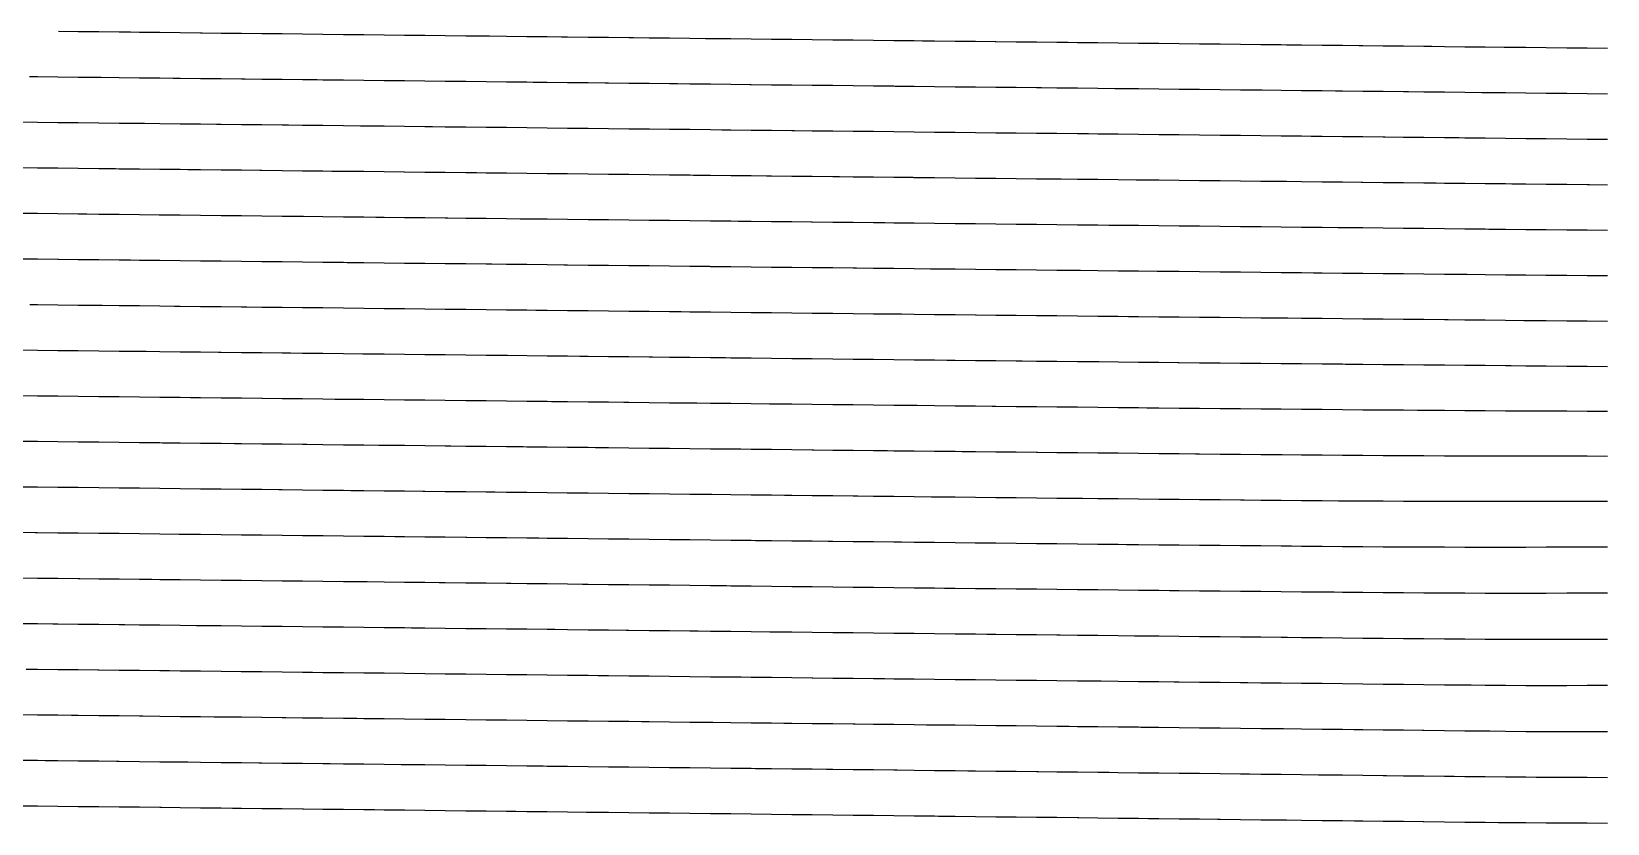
# Model space of a CAD drawing. Header units: metres. Extents: x 228 to 3387, y 40 to 163.
# Drawn here: x 3142.2 to 3386.6, y 40.2 to 163 of the extents above; entities that cross this region are included whole.
import ezdxf

# ---------------------------------------------------------------- set-up
doc = ezdxf.new("R2010")
doc.units = ezdxf.units.M
for name, color, linetype in [('Contour_Level_1', 7, 'Continuous'), ('Contour_Level_10', 7, 'Continuous'), ('Contour_Level_11', 7, 'Continuous'), ('Contour_Level_12', 7, 'Continuous'), ('Contour_Level_13', 7, 'Continuous'), ('Contour_Level_14', 7, 'Continuous'), ('Contour_Level_15', 7, 'Continuous'), ('Contour_Level_16', 7, 'Continuous'), ('Contour_Level_17', 7, 'Continuous'), ('Contour_Level_18', 7, 'Continuous'), ('Contour_Level_2', 7, 'Continuous'), ('Contour_Level_3', 7, 'Continuous'), ('Contour_Level_4', 7, 'Continuous'), ('Contour_Level_5', 7, 'Continuous'), ('Contour_Level_6', 7, 'Continuous'), ('Contour_Level_7', 7, 'Continuous'), ('Contour_Level_8', 7, 'Continuous'), ('Contour_Level_9', 7, 'Continuous')]:
    doc.layers.add(name, color=color, linetype=linetype)

msp = doc.modelspace()

# ---------------------------------------------------------------- linework, layer by layer
at = {"layer": 'Contour_Level_1'}
msp.add_lwpolyline([(3386.6, 160.36), (3383.44, 160.4), (3381.77, 160.41), (3380.28, 160.43), (3377.11, 160.47), (3373.95, 160.5), (3370.79, 160.54), (3370.57, 160.54), (3367.63, 160.57), (3364.47, 160.6), (3361.31, 160.64), (3359.34, 160.66), (3358.14, 160.67), (3354.98, 160.71), (3351.82, 160.74), (3348.66, 160.78), (3348.1, 160.78), (3345.5, 160.81), (3342.34, 160.85), (3339.17, 160.88), (3336.84, 160.91), (3336.01, 160.92), (3332.85, 160.95), (3329.69, 160.99), (3326.53, 161.02), (3325.56, 161.03), (3323.36, 161.05), (3320.2, 161.09), (3317.04, 161.12), (3314.26, 161.15), (3313.88, 161.16), (3310.72, 161.19), (3307.56, 161.23), (3304.39, 161.26), (3302.96, 161.28), (3301.23, 161.3), (3298.07, 161.33), (3294.91, 161.36), (3291.75, 161.4), (3291.67, 161.4), (3288.59, 161.43), (3285.42, 161.47), (3282.26, 161.5), (3280.4, 161.52), (3279.1, 161.54), (3275.94, 161.57), (3272.78, 161.61), (3269.61, 161.64), (3269.15, 161.65), (3266.45, 161.68), (3263.29, 161.71), (3260.13, 161.74), (3257.93, 161.77), (3256.97, 161.78), (3253.81, 161.81), (3250.64, 161.85), (3247.48, 161.88), (3246.73, 161.89), (3244.32, 161.92), (3241.16, 161.95), (3238, 161.99), (3235.55, 162.02), (3234.84, 162.02), (3231.67, 162.06), (3228.51, 162.09), (3225.35, 162.13), (3224.39, 162.14), (3222.19, 162.16), (3219.03, 162.2), (3215.86, 162.23), (3213.23, 162.26), (3212.7, 162.27), (3209.54, 162.3), (3206.38, 162.34), (3203.22, 162.37), (3202.09, 162.38), (3200.06, 162.41), (3196.89, 162.44), (3193.73, 162.48), (3190.95, 162.51), (3190.57, 162.51), (3187.41, 162.55), (3184.25, 162.58), (3181.09, 162.62), (3179.82, 162.63), (3177.92, 162.65), (3174.76, 162.69), (3171.6, 162.72), (3168.68, 162.75), (3168.44, 162.76), (3165.28, 162.79), (3162.11, 162.83), (3158.95, 162.86), (3157.55, 162.88), (3155.79, 162.9), (3152.63, 162.93), (3149.47, 162.97), (3146.4, 163)], dxfattribs=at)
at = {"layer": 'Contour_Level_10'}
msp.add_lwpolyline([(3386.6, 97.14), (3383.44, 97.16), (3380.28, 97.17), (3377.11, 97.18), (3373.95, 97.19), (3370.79, 97.19), (3367.63, 97.19), (3364.47, 97.19), (3361.31, 97.2), (3358.14, 97.22), (3354.98, 97.24), (3352.2, 97.25), (3351.82, 97.25), (3348.66, 97.28), (3345.5, 97.3), (3342.34, 97.32), (3339.17, 97.35), (3336.13, 97.38), (3336.01, 97.38), (3332.85, 97.4), (3329.69, 97.43), (3326.53, 97.46), (3323.36, 97.49), (3322.69, 97.5), (3320.2, 97.52), (3317.04, 97.55), (3313.88, 97.58), (3310.72, 97.62), (3310.21, 97.62), (3307.56, 97.65), (3304.39, 97.68), (3301.23, 97.71), (3298.2, 97.74), (3298.07, 97.75), (3294.91, 97.78), (3291.75, 97.81), (3288.59, 97.85), (3286.49, 97.87), (3285.42, 97.88), (3282.26, 97.91), (3279.1, 97.95), (3275.94, 97.98), (3274.95, 97.99), (3272.78, 98.01), (3269.61, 98.05), (3266.45, 98.08), (3263.53, 98.11), (3263.29, 98.12), (3260.13, 98.15), (3256.97, 98.19), (3253.81, 98.22), (3252.19, 98.24), (3250.64, 98.25), (3247.48, 98.29), (3244.32, 98.32), (3241.16, 98.36), (3240.91, 98.36), (3238, 98.39), (3234.84, 98.43), (3231.67, 98.46), (3229.67, 98.48), (3228.51, 98.5), (3225.35, 98.53), (3222.19, 98.57), (3219.03, 98.6), (3218.45, 98.61), (3215.86, 98.64), (3212.7, 98.67), (3209.54, 98.7), (3207.26, 98.73), (3206.38, 98.74), (3203.22, 98.77), (3200.06, 98.81), (3196.89, 98.84), (3196.07, 98.85), (3193.73, 98.88), (3190.57, 98.91), (3187.41, 98.95), (3184.89, 98.98), (3184.25, 98.98), (3181.09, 99.02), (3177.92, 99.05), (3174.76, 99.09), (3173.7, 99.1), (3171.6, 99.12), (3168.44, 99.16), (3165.28, 99.19), (3162.52, 99.22), (3162.11, 99.23), (3158.95, 99.26), (3155.79, 99.3), (3152.63, 99.33), (3151.32, 99.35), (3149.47, 99.37), (3146.31, 99.4), (3143.14, 99.44), (3140.12, 99.47)], dxfattribs=at)
at = {"layer": 'Contour_Level_11'}
msp.add_lwpolyline([(3386.6, 90.14), (3383.44, 90.15), (3380.28, 90.15), (3377.11, 90.15), (3373.95, 90.14), (3370.79, 90.14), (3367.63, 90.13), (3364.47, 90.14), (3361.31, 90.14), (3358.14, 90.15), (3354.98, 90.17), (3351.82, 90.19), (3348.66, 90.21), (3345.5, 90.23), (3344.91, 90.23), (3342.34, 90.25), (3339.17, 90.28), (3336.01, 90.31), (3332.85, 90.33), (3330.25, 90.36), (3329.69, 90.36), (3326.53, 90.39), (3323.36, 90.42), (3320.2, 90.45), (3317.36, 90.48), (3317.04, 90.48), (3313.88, 90.52), (3310.72, 90.55), (3307.56, 90.58), (3305.18, 90.6), (3304.39, 90.61), (3301.23, 90.64), (3298.07, 90.68), (3294.91, 90.71), (3293.37, 90.73), (3291.75, 90.74), (3288.59, 90.78), (3285.42, 90.81), (3282.26, 90.84), (3281.78, 90.85), (3279.1, 90.88), (3275.94, 90.91), (3272.78, 90.95), (3270.34, 90.97), (3269.61, 90.98), (3266.45, 91.02), (3263.29, 91.05), (3260.13, 91.08), (3259, 91.1), (3256.97, 91.12), (3253.81, 91.15), (3250.64, 91.19), (3247.71, 91.22), (3247.48, 91.22), (3244.32, 91.26), (3241.16, 91.29), (3238, 91.33), (3236.48, 91.34), (3234.84, 91.36), (3231.67, 91.4), (3228.51, 91.43), (3225.35, 91.46), (3225.27, 91.47), (3222.19, 91.5), (3219.03, 91.53), (3215.86, 91.57), (3214.08, 91.59), (3212.7, 91.6), (3209.54, 91.64), (3206.38, 91.67), (3203.22, 91.71), (3202.9, 91.71), (3200.06, 91.74), (3196.89, 91.78), (3193.73, 91.81), (3191.73, 91.83), (3190.57, 91.85), (3187.41, 91.88), (3184.25, 91.92), (3181.09, 91.95), (3180.57, 91.96), (3177.92, 91.99), (3174.76, 92.02), (3171.6, 92.06), (3169.39, 92.08), (3168.44, 92.09), (3165.28, 92.13), (3162.11, 92.16), (3158.95, 92.2), (3158.22, 92.2), (3155.79, 92.23), (3152.63, 92.27), (3149.47, 92.3), (3147.03, 92.33), (3146.31, 92.34), (3143.14, 92.37), (3139.98, 92.4)], dxfattribs=at)
at = {"layer": 'Contour_Level_12'}
msp.add_lwpolyline([(3386.6, 83.07), (3383.44, 83.07), (3380.28, 83.06), (3377.11, 83.05), (3373.95, 83.03), (3370.79, 83.03), (3367.63, 83.04), (3364.47, 83.04), (3361.31, 83.05), (3358.14, 83.07), (3354.98, 83.09), (3353.7, 83.09), (3351.82, 83.1), (3348.66, 83.13), (3345.5, 83.15), (3342.34, 83.18), (3339.17, 83.2), (3337.62, 83.22), (3336.01, 83.23), (3332.85, 83.26), (3329.69, 83.29), (3326.53, 83.32), (3324.36, 83.34), (3323.36, 83.35), (3320.2, 83.38), (3317.04, 83.41), (3313.88, 83.44), (3312.03, 83.46), (3310.72, 83.48), (3307.56, 83.51), (3304.39, 83.54), (3301.23, 83.57), (3300.17, 83.59), (3298.07, 83.61), (3294.91, 83.64), (3291.75, 83.67), (3288.59, 83.71), (3288.55, 83.71), (3285.42, 83.74), (3282.26, 83.78), (3279.1, 83.81), (3277.11, 83.83), (3275.94, 83.84), (3272.78, 83.88), (3269.61, 83.91), (3266.45, 83.95), (3265.76, 83.95), (3263.29, 83.98), (3260.13, 84.02), (3256.97, 84.05), (3254.49, 84.08), (3253.81, 84.09), (3250.64, 84.12), (3247.48, 84.15), (3244.32, 84.19), (3243.26, 84.2), (3241.16, 84.22), (3238, 84.26), (3234.84, 84.29), (3232.06, 84.32), (3231.67, 84.33), (3228.51, 84.36), (3225.35, 84.4), (3222.19, 84.43), (3220.89, 84.45), (3219.03, 84.47), (3215.86, 84.5), (3212.7, 84.54), (3209.73, 84.57), (3209.54, 84.57), (3206.38, 84.61), (3203.22, 84.64), (3200.06, 84.68), (3198.58, 84.69), (3196.89, 84.71), (3193.73, 84.75), (3190.57, 84.78), (3187.43, 84.82), (3187.41, 84.82), (3184.25, 84.85), (3181.09, 84.89), (3177.92, 84.92), (3176.28, 84.94), (3174.76, 84.96), (3171.6, 84.99), (3168.44, 85.03), (3165.28, 85.06), (3165.12, 85.06), (3162.11, 85.1), (3158.95, 85.13), (3155.79, 85.17), (3153.95, 85.19), (3152.63, 85.2), (3149.47, 85.24), (3146.31, 85.27), (3143.14, 85.31), (3142.77, 85.31), (3139.98, 85.34)], dxfattribs=at)
at = {"layer": 'Contour_Level_13'}
msp.add_lwpolyline([(3386.6, 75.95), (3383.44, 75.94), (3380.28, 75.92), (3377.11, 75.9), (3373.95, 75.89), (3370.79, 75.9), (3367.63, 75.91), (3364.47, 75.92), (3361.31, 75.94), (3359.94, 75.95), (3358.14, 75.96), (3354.98, 75.99), (3351.82, 76.01), (3348.66, 76.04), (3345.5, 76.06), (3344.21, 76.08), (3342.34, 76.09), (3339.17, 76.12), (3336.01, 76.15), (3332.85, 76.18), (3330.98, 76.2), (3329.69, 76.21), (3326.53, 76.24), (3323.36, 76.27), (3320.2, 76.31), (3318.67, 76.32), (3317.04, 76.34), (3313.88, 76.37), (3310.72, 76.4), (3307.56, 76.44), (3306.82, 76.44), (3304.39, 76.47), (3301.23, 76.5), (3298.07, 76.54), (3295.22, 76.57), (3294.91, 76.57), (3291.75, 76.6), (3288.59, 76.64), (3285.42, 76.67), (3283.79, 76.69), (3282.26, 76.71), (3279.1, 76.74), (3275.94, 76.78), (3272.78, 76.81), (3272.47, 76.81), (3269.61, 76.84), (3266.45, 76.88), (3263.29, 76.91), (3261.21, 76.94), (3260.13, 76.95), (3256.97, 76.98), (3253.81, 77.02), (3250.64, 77.05), (3250.01, 77.06), (3247.48, 77.09), (3244.32, 77.12), (3241.16, 77.16), (3238.83, 77.18), (3238, 77.19), (3234.84, 77.23), (3231.67, 77.26), (3228.51, 77.3), (3227.68, 77.31), (3225.35, 77.33), (3222.19, 77.37), (3219.03, 77.4), (3216.55, 77.43), (3215.86, 77.44), (3212.7, 77.47), (3209.54, 77.51), (3206.38, 77.54), (3205.41, 77.55), (3203.22, 77.58), (3200.06, 77.61), (3196.89, 77.65), (3194.29, 77.68), (3193.73, 77.68), (3190.57, 77.72), (3187.41, 77.75), (3184.25, 77.79), (3183.15, 77.8), (3181.09, 77.82), (3177.92, 77.86), (3174.76, 77.89), (3172.02, 77.92), (3171.6, 77.93), (3168.44, 77.96), (3165.28, 78), (3162.11, 78.03), (3160.87, 78.05), (3158.95, 78.07), (3155.79, 78.1), (3152.63, 78.14), (3149.72, 78.17), (3149.47, 78.17), (3146.31, 78.21), (3143.14, 78.24), (3139.98, 78.28)], dxfattribs=at)
at = {"layer": 'Contour_Level_14'}
msp.add_lwpolyline([(3386.6, 68.78), (3383.44, 68.78), (3380.28, 68.76), (3377.11, 68.74), (3373.95, 68.74), (3370.79, 68.75), (3367.63, 68.77), (3364.47, 68.8), (3363.06, 68.81), (3361.31, 68.83), (3358.14, 68.85), (3354.98, 68.88), (3351.82, 68.91), (3349.52, 68.93), (3348.66, 68.94), (3345.5, 68.97), (3342.34, 69), (3339.17, 69.04), (3336.99, 69.06), (3336.01, 69.07), (3332.85, 69.1), (3329.69, 69.13), (3326.53, 69.16), (3324.96, 69.18), (3323.36, 69.2), (3320.2, 69.23), (3317.04, 69.26), (3313.88, 69.3), (3313.25, 69.3), (3310.72, 69.33), (3307.56, 69.36), (3304.39, 69.4), (3301.75, 69.43), (3301.23, 69.43), (3298.07, 69.47), (3294.91, 69.5), (3291.75, 69.53), (3290.38, 69.55), (3288.59, 69.57), (3285.42, 69.6), (3282.26, 69.64), (3279.1, 69.67), (3279.1, 69.67), (3275.94, 69.71), (3272.78, 69.74), (3269.61, 69.78), (3267.88, 69.8), (3266.45, 69.81), (3263.29, 69.85), (3260.13, 69.88), (3256.97, 69.92), (3256.71, 69.92), (3253.81, 69.95), (3250.64, 69.99), (3247.48, 70.02), (3245.57, 70.04), (3244.32, 70.06), (3241.16, 70.09), (3238, 70.13), (3234.84, 70.16), (3234.45, 70.17), (3231.67, 70.2), (3228.51, 70.23), (3225.35, 70.27), (3223.34, 70.29), (3222.19, 70.3), (3219.03, 70.34), (3215.86, 70.37), (3212.7, 70.41), (3212.23, 70.41), (3209.54, 70.44), (3206.38, 70.48), (3203.22, 70.51), (3201.13, 70.53), (3200.06, 70.55), (3196.89, 70.58), (3193.73, 70.62), (3190.57, 70.65), (3190.03, 70.66), (3187.41, 70.69), (3184.25, 70.72), (3181.09, 70.76), (3178.92, 70.78), (3177.92, 70.79), (3174.76, 70.83), (3171.6, 70.86), (3168.44, 70.9), (3167.8, 70.9), (3165.28, 70.93), (3162.11, 70.97), (3158.95, 71), (3156.67, 71.03), (3155.79, 71.04), (3152.63, 71.07), (3149.47, 71.11), (3146.31, 71.14), (3145.53, 71.15), (3143.14, 71.18), (3139.98, 71.21)], dxfattribs=at)
at = {"layer": 'Contour_Level_15'}
msp.add_lwpolyline([(3386.6, 61.61), (3383.44, 61.61), (3380.28, 61.6), (3377.11, 61.6), (3373.95, 61.6), (3370.79, 61.62), (3367.63, 61.65), (3365.48, 61.67), (3364.47, 61.68), (3361.31, 61.71), (3358.14, 61.75), (3354.98, 61.78), (3353.82, 61.79), (3351.82, 61.81), (3348.66, 61.85), (3345.5, 61.88), (3342.34, 61.92), (3342.33, 61.92), (3339.17, 61.95), (3336.01, 61.98), (3332.85, 62.02), (3330.85, 62.04), (3329.69, 62.05), (3326.53, 62.09), (3323.36, 62.12), (3320.2, 62.15), (3319.43, 62.16), (3317.04, 62.19), (3313.88, 62.22), (3310.72, 62.26), (3308.09, 62.29), (3307.56, 62.29), (3304.39, 62.33), (3301.23, 62.36), (3298.07, 62.39), (3296.83, 62.41), (3294.91, 62.43), (3291.75, 62.46), (3288.59, 62.5), (3285.63, 62.53), (3285.42, 62.53), (3282.26, 62.57), (3279.1, 62.6), (3275.94, 62.64), (3274.48, 62.65), (3272.78, 62.67), (3269.61, 62.71), (3266.45, 62.74), (3263.36, 62.78), (3263.29, 62.78), (3260.13, 62.81), (3256.97, 62.85), (3253.81, 62.88), (3252.26, 62.9), (3250.64, 62.92), (3247.48, 62.95), (3244.32, 62.99), (3241.17, 63.02), (3241.16, 63.02), (3238, 63.06), (3234.84, 63.09), (3231.67, 63.13), (3230.1, 63.15), (3228.51, 63.16), (3225.35, 63.2), (3222.19, 63.24), (3219.03, 63.27), (3219.03, 63.27), (3215.86, 63.31), (3212.7, 63.34), (3209.54, 63.38), (3207.96, 63.39), (3206.38, 63.41), (3203.22, 63.45), (3200.06, 63.48), (3196.89, 63.52), (3196.89, 63.52), (3193.73, 63.55), (3190.57, 63.59), (3187.41, 63.62), (3185.81, 63.64), (3184.25, 63.66), (3181.09, 63.69), (3177.92, 63.73), (3174.76, 63.76), (3174.72, 63.76), (3171.6, 63.8), (3168.44, 63.83), (3165.28, 63.87), (3163.62, 63.89), (3162.11, 63.9), (3158.95, 63.94), (3155.79, 63.97), (3152.63, 64.01), (3152.51, 64.01), (3149.47, 64.04), (3146.31, 64.08), (3143.14, 64.11), (3141.38, 64.13)], dxfattribs=at)
at = {"layer": 'Contour_Level_16'}
msp.add_lwpolyline([(3386.6, 54.46), (3383.44, 54.46), (3380.28, 54.46), (3377.11, 54.45), (3373.95, 54.46), (3370.79, 54.5), (3368.38, 54.53), (3367.63, 54.54), (3364.47, 54.57), (3361.31, 54.61), (3358.14, 54.65), (3357.94, 54.65), (3354.98, 54.69), (3351.82, 54.72), (3348.66, 54.76), (3347.28, 54.77), (3345.5, 54.8), (3342.34, 54.83), (3339.17, 54.87), (3336.38, 54.9), (3336.01, 54.9), (3332.85, 54.94), (3329.69, 54.97), (3326.53, 55.01), (3325.34, 55.02), (3323.36, 55.04), (3320.2, 55.08), (3317.04, 55.11), (3314.24, 55.14), (3313.88, 55.15), (3310.72, 55.18), (3307.56, 55.22), (3304.39, 55.25), (3303.14, 55.27), (3301.23, 55.29), (3298.07, 55.32), (3294.91, 55.36), (3292.06, 55.39), (3291.75, 55.39), (3288.59, 55.43), (3285.42, 55.46), (3282.26, 55.5), (3280.99, 55.51), (3279.1, 55.53), (3275.94, 55.57), (3272.78, 55.6), (3269.94, 55.64), (3269.61, 55.64), (3266.45, 55.68), (3263.29, 55.71), (3260.13, 55.75), (3258.89, 55.76), (3256.97, 55.78), (3253.81, 55.82), (3250.64, 55.85), (3247.86, 55.88), (3247.48, 55.89), (3244.32, 55.92), (3241.16, 55.96), (3238, 55.99), (3236.83, 56.01), (3234.84, 56.03), (3231.67, 56.06), (3228.51, 56.1), (3225.8, 56.13), (3225.35, 56.13), (3222.19, 56.17), (3219.03, 56.2), (3215.86, 56.24), (3214.76, 56.25), (3212.7, 56.28), (3209.54, 56.31), (3206.38, 56.35), (3203.73, 56.38), (3203.22, 56.38), (3200.06, 56.42), (3196.89, 56.45), (3193.73, 56.49), (3192.68, 56.5), (3190.57, 56.52), (3187.41, 56.56), (3184.25, 56.59), (3181.63, 56.62), (3181.09, 56.63), (3177.92, 56.66), (3174.76, 56.7), (3171.6, 56.73), (3170.56, 56.74), (3168.44, 56.77), (3165.28, 56.8), (3162.11, 56.84), (3159.48, 56.87), (3158.95, 56.87), (3155.79, 56.91), (3152.63, 56.94), (3149.47, 56.98), (3148.39, 56.99), (3146.31, 57.01), (3143.14, 57.05), (3139.98, 57.08)], dxfattribs=at)
at = {"layer": 'Contour_Level_17'}
msp.add_lwpolyline([(3386.6, 47.34), (3383.44, 47.36), (3380.28, 47.37), (3377.11, 47.38), (3375.52, 47.39), (3373.95, 47.4), (3370.79, 47.42), (3367.63, 47.46), (3364.47, 47.49), (3362.84, 47.51), (3361.31, 47.53), (3358.14, 47.57), (3354.98, 47.6), (3352.34, 47.63), (3351.82, 47.64), (3348.66, 47.68), (3345.5, 47.71), (3342.34, 47.75), (3341.79, 47.76), (3339.17, 47.79), (3336.01, 47.82), (3332.85, 47.86), (3331.08, 47.88), (3329.69, 47.9), (3326.53, 47.93), (3323.36, 47.97), (3320.24, 48), (3320.2, 48), (3317.04, 48.04), (3313.88, 48.07), (3310.72, 48.11), (3309.33, 48.13), (3307.56, 48.15), (3304.39, 48.18), (3301.23, 48.22), (3298.38, 48.25), (3298.07, 48.25), (3294.91, 48.29), (3291.75, 48.32), (3288.59, 48.36), (3287.42, 48.37), (3285.42, 48.39), (3282.26, 48.43), (3279.1, 48.47), (3276.44, 48.5), (3275.94, 48.5), (3272.78, 48.54), (3269.61, 48.57), (3266.45, 48.61), (3265.47, 48.62), (3263.29, 48.64), (3260.13, 48.68), (3256.97, 48.71), (3254.49, 48.74), (3253.81, 48.75), (3250.64, 48.78), (3247.48, 48.82), (3244.32, 48.86), (3243.52, 48.86), (3241.16, 48.89), (3238, 48.93), (3234.84, 48.96), (3232.53, 48.99), (3231.67, 49), (3228.51, 49.03), (3225.35, 49.07), (3222.19, 49.1), (3221.54, 49.11), (3219.03, 49.14), (3215.86, 49.17), (3212.7, 49.21), (3210.54, 49.23), (3209.54, 49.25), (3206.38, 49.28), (3203.22, 49.32), (3200.06, 49.35), (3199.54, 49.36), (3196.89, 49.39), (3193.73, 49.42), (3190.57, 49.46), (3188.52, 49.48), (3187.41, 49.49), (3184.25, 49.53), (3181.09, 49.56), (3177.92, 49.6), (3177.49, 49.6), (3174.76, 49.63), (3171.6, 49.67), (3168.44, 49.7), (3166.45, 49.73), (3165.28, 49.74), (3162.11, 49.77), (3158.95, 49.81), (3155.79, 49.85), (3155.39, 49.85), (3152.63, 49.88), (3149.47, 49.92), (3146.31, 49.95), (3144.32, 49.97), (3143.14, 49.99), (3139.98, 50.02)], dxfattribs=at)
at = {"layer": 'Contour_Level_18'}
msp.add_lwpolyline([(3386.6, 40.25), (3383.44, 40.27), (3380.28, 40.29), (3377.11, 40.31), (3373.95, 40.33), (3370.79, 40.36), (3369.69, 40.37), (3367.63, 40.39), (3364.47, 40.42), (3361.31, 40.46), (3358.14, 40.49), (3358.04, 40.49), (3354.98, 40.53), (3351.82, 40.56), (3348.66, 40.6), (3347.39, 40.62), (3345.5, 40.64), (3342.34, 40.67), (3339.17, 40.71), (3336.81, 40.74), (3336.01, 40.75), (3332.85, 40.78), (3329.69, 40.82), (3326.53, 40.86), (3326.15, 40.86), (3323.36, 40.89), (3320.2, 40.93), (3317.04, 40.97), (3315.41, 40.98), (3313.88, 41), (3310.72, 41.04), (3307.56, 41.07), (3304.61, 41.11), (3304.39, 41.11), (3301.23, 41.15), (3298.07, 41.18), (3294.91, 41.22), (3293.76, 41.23), (3291.75, 41.25), (3288.59, 41.29), (3285.42, 41.33), (3282.88, 41.35), (3282.26, 41.36), (3279.1, 41.4), (3275.94, 41.43), (3272.78, 41.47), (3271.99, 41.48), (3269.61, 41.5), (3266.45, 41.54), (3263.29, 41.58), (3261.08, 41.6), (3260.13, 41.61), (3256.97, 41.65), (3253.81, 41.68), (3250.64, 41.72), (3250.16, 41.72), (3247.48, 41.75), (3244.32, 41.79), (3241.16, 41.83), (3239.23, 41.85), (3238, 41.86), (3234.84, 41.9), (3231.67, 41.93), (3228.51, 41.97), (3228.28, 41.97), (3225.35, 42), (3222.19, 42.04), (3219.03, 42.07), (3217.33, 42.09), (3215.86, 42.11), (3212.7, 42.15), (3209.54, 42.18), (3206.38, 42.22), (3206.37, 42.22), (3203.22, 42.25), (3200.06, 42.29), (3196.89, 42.32), (3195.39, 42.34), (3193.73, 42.36), (3190.57, 42.39), (3187.41, 42.43), (3184.4, 42.46), (3184.25, 42.46), (3181.09, 42.5), (3177.92, 42.53), (3174.76, 42.57), (3173.4, 42.59), (3171.6, 42.61), (3168.44, 42.64), (3165.28, 42.68), (3162.38, 42.71), (3162.11, 42.71), (3158.95, 42.75), (3155.79, 42.78), (3152.63, 42.82), (3151.34, 42.83), (3149.47, 42.85), (3146.31, 42.89), (3143.14, 42.92), (3140.29, 42.95)], dxfattribs=at)
at = {"layer": 'Contour_Level_2'}
msp.add_lwpolyline([(3386.6, 153.31), (3383.44, 153.34), (3380.28, 153.38), (3378.55, 153.4), (3377.11, 153.41), (3373.95, 153.45), (3370.79, 153.48), (3367.63, 153.51), (3367.13, 153.52), (3364.47, 153.55), (3361.31, 153.58), (3358.14, 153.62), (3355.76, 153.64), (3354.98, 153.65), (3351.82, 153.69), (3348.66, 153.72), (3345.5, 153.75), (3344.41, 153.77), (3342.34, 153.79), (3339.17, 153.82), (3336.01, 153.86), (3333.03, 153.89), (3332.85, 153.89), (3329.69, 153.92), (3326.53, 153.96), (3323.36, 153.99), (3321.63, 154.01), (3320.2, 154.03), (3317.04, 154.06), (3313.88, 154.1), (3310.72, 154.13), (3310.22, 154.14), (3307.56, 154.16), (3304.39, 154.2), (3301.23, 154.23), (3298.84, 154.26), (3298.07, 154.27), (3294.91, 154.3), (3291.75, 154.34), (3288.59, 154.37), (3287.48, 154.38), (3285.42, 154.4), (3282.26, 154.44), (3279.1, 154.47), (3276.16, 154.5), (3275.94, 154.51), (3272.78, 154.54), (3269.61, 154.58), (3266.45, 154.61), (3264.87, 154.63), (3263.29, 154.64), (3260.13, 154.68), (3256.97, 154.71), (3253.81, 154.75), (3253.62, 154.75), (3250.64, 154.78), (3247.48, 154.82), (3244.32, 154.85), (3242.39, 154.87), (3241.16, 154.89), (3238, 154.92), (3234.84, 154.96), (3231.67, 154.99), (3231.19, 155), (3228.51, 155.03), (3225.35, 155.06), (3222.19, 155.1), (3220, 155.12), (3219.03, 155.13), (3215.86, 155.17), (3212.7, 155.2), (3209.54, 155.24), (3208.83, 155.24), (3206.38, 155.27), (3203.22, 155.31), (3200.06, 155.34), (3197.67, 155.37), (3196.89, 155.37), (3193.73, 155.41), (3190.57, 155.44), (3187.41, 155.48), (3186.51, 155.49), (3184.25, 155.51), (3181.09, 155.55), (3177.92, 155.58), (3175.36, 155.61), (3174.76, 155.62), (3171.6, 155.65), (3168.44, 155.69), (3165.28, 155.72), (3164.2, 155.74), (3162.11, 155.76), (3158.95, 155.79), (3155.79, 155.83), (3153.04, 155.86), (3152.63, 155.86), (3149.47, 155.9), (3146.31, 155.93), (3143.14, 155.97), (3141.88, 155.98)], dxfattribs=at)
at = {"layer": 'Contour_Level_3'}
msp.add_lwpolyline([(3386.6, 146.26), (3383.44, 146.29), (3380.28, 146.33), (3377.11, 146.36), (3375.21, 146.38), (3373.95, 146.39), (3370.79, 146.43), (3367.63, 146.46), (3364.47, 146.49), (3363.61, 146.5), (3361.31, 146.53), (3358.14, 146.56), (3354.98, 146.59), (3352.13, 146.62), (3351.82, 146.63), (3348.66, 146.66), (3345.5, 146.7), (3342.34, 146.73), (3340.65, 146.75), (3339.17, 146.76), (3336.01, 146.8), (3332.85, 146.83), (3329.69, 146.86), (3329.14, 146.87), (3326.53, 146.9), (3323.36, 146.93), (3320.2, 146.97), (3317.61, 146.99), (3317.04, 147), (3313.88, 147.03), (3310.72, 147.07), (3307.56, 147.1), (3306.1, 147.12), (3304.39, 147.14), (3301.23, 147.17), (3298.07, 147.2), (3294.91, 147.24), (3294.64, 147.24), (3291.75, 147.27), (3288.59, 147.31), (3285.42, 147.34), (3283.23, 147.36), (3282.26, 147.37), (3279.1, 147.41), (3275.94, 147.44), (3272.78, 147.48), (3271.86, 147.49), (3269.61, 147.51), (3266.45, 147.55), (3263.29, 147.58), (3260.55, 147.61), (3260.13, 147.61), (3256.97, 147.65), (3253.81, 147.68), (3250.64, 147.72), (3249.27, 147.73), (3247.48, 147.75), (3244.32, 147.79), (3241.16, 147.82), (3238.02, 147.86), (3238, 147.86), (3234.84, 147.89), (3231.67, 147.93), (3228.51, 147.96), (3226.8, 147.98), (3225.35, 147.99), (3222.19, 148.03), (3219.03, 148.06), (3215.86, 148.1), (3215.6, 148.1), (3212.7, 148.13), (3209.54, 148.17), (3206.38, 148.2), (3204.42, 148.23), (3203.22, 148.24), (3200.06, 148.27), (3196.89, 148.31), (3193.73, 148.34), (3193.24, 148.35), (3190.57, 148.38), (3187.41, 148.41), (3184.25, 148.45), (3182.07, 148.47), (3181.09, 148.48), (3177.92, 148.52), (3174.76, 148.55), (3171.6, 148.59), (3170.9, 148.59), (3168.44, 148.62), (3165.28, 148.66), (3162.11, 148.69), (3159.73, 148.72), (3158.95, 148.73), (3155.79, 148.76), (3152.63, 148.8), (3149.47, 148.83), (3148.55, 148.84), (3146.31, 148.87), (3143.14, 148.9), (3139.98, 148.94)], dxfattribs=at)
at = {"layer": 'Contour_Level_4'}
msp.add_lwpolyline([(3386.6, 139.21), (3383.81, 139.24), (3383.44, 139.24), (3380.28, 139.27), (3377.11, 139.31), (3373.95, 139.34), (3371.75, 139.36), (3370.79, 139.37), (3367.63, 139.4), (3364.47, 139.44), (3361.31, 139.47), (3360.04, 139.48), (3358.14, 139.5), (3354.98, 139.54), (3351.82, 139.57), (3348.66, 139.6), (3348.46, 139.61), (3345.5, 139.64), (3342.34, 139.67), (3339.17, 139.7), (3336.82, 139.73), (3336.01, 139.74), (3332.85, 139.77), (3329.69, 139.8), (3326.53, 139.84), (3325.15, 139.85), (3323.36, 139.87), (3320.2, 139.91), (3317.04, 139.94), (3313.88, 139.97), (3313.49, 139.98), (3310.72, 140.01), (3307.56, 140.04), (3304.39, 140.07), (3301.89, 140.1), (3301.23, 140.11), (3298.07, 140.14), (3294.91, 140.17), (3291.75, 140.21), (3290.36, 140.22), (3288.59, 140.24), (3285.42, 140.28), (3282.26, 140.31), (3279.1, 140.34), (3278.91, 140.35), (3275.94, 140.38), (3272.78, 140.41), (3269.61, 140.45), (3267.52, 140.47), (3266.45, 140.48), (3263.29, 140.51), (3260.13, 140.55), (3256.97, 140.58), (3256.18, 140.59), (3253.81, 140.62), (3250.64, 140.65), (3247.48, 140.69), (3244.89, 140.71), (3244.32, 140.72), (3241.16, 140.76), (3238, 140.79), (3234.84, 140.82), (3233.64, 140.84), (3231.67, 140.86), (3228.51, 140.89), (3225.35, 140.93), (3222.41, 140.96), (3222.19, 140.96), (3219.03, 141), (3215.86, 141.03), (3212.7, 141.07), (3211.2, 141.08), (3209.54, 141.1), (3206.38, 141.14), (3203.22, 141.17), (3200.06, 141.21), (3200, 141.21), (3196.89, 141.24), (3193.73, 141.28), (3190.57, 141.31), (3188.81, 141.33), (3187.41, 141.35), (3184.25, 141.38), (3181.09, 141.42), (3177.92, 141.45), (3177.63, 141.45), (3174.76, 141.49), (3171.6, 141.52), (3168.44, 141.55), (3166.45, 141.58), (3165.28, 141.59), (3162.11, 141.62), (3158.95, 141.66), (3155.79, 141.69), (3155.26, 141.7), (3152.63, 141.73), (3149.47, 141.76), (3146.31, 141.8), (3144.07, 141.82), (3143.14, 141.83), (3139.98, 141.87)], dxfattribs=at)
at = {"layer": 'Contour_Level_5'}
msp.add_lwpolyline([(3386.6, 132.16), (3383.44, 132.19), (3380.51, 132.22), (3380.28, 132.22), (3377.11, 132.25), (3373.95, 132.28), (3370.79, 132.32), (3368.22, 132.34), (3367.63, 132.35), (3364.47, 132.38), (3361.31, 132.41), (3358.14, 132.45), (3356.5, 132.47), (3354.98, 132.48), (3351.82, 132.51), (3348.66, 132.55), (3345.5, 132.58), (3344.76, 132.59), (3342.34, 132.61), (3339.17, 132.65), (3336.01, 132.68), (3332.9, 132.71), (3332.85, 132.71), (3329.69, 132.75), (3326.53, 132.78), (3323.36, 132.81), (3321.04, 132.83), (3320.2, 132.84), (3317.04, 132.88), (3313.88, 132.91), (3310.72, 132.94), (3309.26, 132.96), (3307.56, 132.98), (3304.39, 133.01), (3301.23, 133.04), (3298.07, 133.08), (3297.58, 133.08), (3294.91, 133.11), (3291.75, 133.14), (3288.59, 133.18), (3286.01, 133.2), (3285.42, 133.21), (3282.26, 133.24), (3279.1, 133.28), (3275.94, 133.31), (3274.54, 133.33), (3272.78, 133.35), (3269.61, 133.38), (3266.45, 133.41), (3263.29, 133.45), (3263.13, 133.45), (3260.13, 133.48), (3256.97, 133.52), (3253.81, 133.55), (3251.79, 133.57), (3250.64, 133.59), (3247.48, 133.62), (3244.32, 133.65), (3241.16, 133.69), (3240.5, 133.7), (3238, 133.72), (3234.84, 133.76), (3231.67, 133.79), (3229.24, 133.82), (3228.51, 133.83), (3225.35, 133.86), (3222.19, 133.9), (3219.03, 133.93), (3218, 133.94), (3215.86, 133.97), (3212.7, 134), (3209.54, 134.04), (3206.79, 134.07), (3206.38, 134.07), (3203.22, 134.11), (3200.06, 134.14), (3196.89, 134.17), (3195.59, 134.19), (3193.73, 134.21), (3190.57, 134.24), (3187.41, 134.28), (3184.39, 134.31), (3184.25, 134.31), (3181.09, 134.35), (3177.92, 134.38), (3174.76, 134.42), (3173.2, 134.44), (3171.6, 134.45), (3168.44, 134.49), (3165.28, 134.52), (3162.11, 134.56), (3162.01, 134.56), (3158.95, 134.59), (3155.79, 134.63), (3152.63, 134.66), (3150.81, 134.68), (3149.47, 134.7), (3146.31, 134.73), (3143.14, 134.77), (3139.98, 134.8)], dxfattribs=at)
at = {"layer": 'Contour_Level_6'}
msp.add_lwpolyline([(3386.6, 125.12), (3383.44, 125.14), (3380.28, 125.17), (3377.11, 125.2), (3377.02, 125.2), (3373.95, 125.23), (3370.79, 125.26), (3367.63, 125.3), (3364.84, 125.32), (3364.47, 125.33), (3361.31, 125.36), (3358.14, 125.39), (3354.98, 125.43), (3353.06, 125.45), (3351.82, 125.46), (3348.66, 125.49), (3345.5, 125.52), (3342.34, 125.56), (3340.99, 125.57), (3339.17, 125.59), (3336.01, 125.62), (3332.85, 125.65), (3329.69, 125.68), (3328.83, 125.69), (3326.53, 125.72), (3323.36, 125.75), (3320.2, 125.78), (3317.04, 125.81), (3316.78, 125.82), (3313.88, 125.85), (3310.72, 125.88), (3307.56, 125.91), (3304.9, 125.94), (3304.39, 125.95), (3301.23, 125.98), (3298.07, 126.01), (3294.91, 126.04), (3293.18, 126.06), (3291.75, 126.08), (3288.59, 126.11), (3285.42, 126.15), (3282.26, 126.18), (3281.6, 126.19), (3279.1, 126.21), (3275.94, 126.25), (3272.78, 126.28), (3270.12, 126.31), (3269.61, 126.31), (3266.45, 126.35), (3263.29, 126.38), (3260.13, 126.42), (3258.72, 126.43), (3256.97, 126.45), (3253.81, 126.49), (3250.64, 126.52), (3247.48, 126.55), (3247.38, 126.56), (3244.32, 126.59), (3241.16, 126.62), (3238, 126.66), (3236.09, 126.68), (3234.84, 126.69), (3231.67, 126.73), (3228.51, 126.76), (3225.35, 126.8), (3224.83, 126.8), (3222.19, 126.83), (3219.03, 126.87), (3215.86, 126.9), (3213.6, 126.92), (3212.7, 126.93), (3209.54, 126.97), (3206.38, 127), (3203.22, 127.04), (3202.38, 127.05), (3200.06, 127.07), (3196.89, 127.11), (3193.73, 127.14), (3191.18, 127.17), (3190.57, 127.18), (3187.41, 127.21), (3184.25, 127.25), (3181.09, 127.28), (3179.98, 127.29), (3177.92, 127.32), (3174.76, 127.35), (3171.6, 127.39), (3168.78, 127.42), (3168.44, 127.42), (3165.28, 127.46), (3162.11, 127.49), (3158.95, 127.53), (3157.58, 127.54), (3155.79, 127.56), (3152.63, 127.59), (3149.47, 127.63), (3146.38, 127.66), (3146.31, 127.66), (3143.14, 127.7), (3139.98, 127.73)], dxfattribs=at)
at = {"layer": 'Contour_Level_7'}
msp.add_lwpolyline([(3386.6, 118.08), (3383.44, 118.1), (3380.28, 118.13), (3377.11, 118.15), (3373.95, 118.18), (3373.62, 118.18), (3370.79, 118.21), (3367.63, 118.25), (3364.47, 118.28), (3361.91, 118.31), (3361.31, 118.31), (3358.14, 118.35), (3354.98, 118.38), (3351.82, 118.41), (3349.65, 118.43), (3348.66, 118.44), (3345.5, 118.47), (3342.34, 118.5), (3339.17, 118.53), (3337.01, 118.55), (3336.01, 118.56), (3332.85, 118.59), (3329.69, 118.62), (3326.53, 118.66), (3324.54, 118.68), (3323.36, 118.69), (3320.2, 118.72), (3317.04, 118.75), (3313.88, 118.78), (3312.35, 118.8), (3310.72, 118.82), (3307.56, 118.85), (3304.39, 118.88), (3301.23, 118.91), (3300.42, 118.92), (3298.07, 118.95), (3294.91, 118.98), (3291.75, 119.01), (3288.7, 119.05), (3288.59, 119.05), (3285.42, 119.08), (3282.26, 119.11), (3279.1, 119.15), (3277.12, 119.17), (3275.94, 119.18), (3272.78, 119.21), (3269.61, 119.25), (3266.45, 119.28), (3265.66, 119.29), (3263.29, 119.32), (3260.13, 119.35), (3256.97, 119.39), (3254.27, 119.41), (3253.81, 119.42), (3250.64, 119.45), (3247.48, 119.49), (3244.32, 119.52), (3242.95, 119.54), (3241.16, 119.56), (3238, 119.59), (3234.84, 119.63), (3231.67, 119.66), (3231.67, 119.66), (3228.51, 119.7), (3225.35, 119.73), (3222.19, 119.76), (3220.42, 119.78), (3219.03, 119.8), (3215.86, 119.83), (3212.7, 119.87), (3209.54, 119.9), (3209.2, 119.91), (3206.38, 119.94), (3203.22, 119.97), (3200.06, 120.01), (3197.99, 120.03), (3196.89, 120.04), (3193.73, 120.08), (3190.57, 120.11), (3187.41, 120.15), (3186.78, 120.15), (3184.25, 120.18), (3181.09, 120.22), (3177.92, 120.25), (3175.58, 120.28), (3174.76, 120.29), (3171.6, 120.32), (3168.44, 120.35), (3165.28, 120.39), (3164.38, 120.4), (3162.11, 120.42), (3158.95, 120.46), (3155.79, 120.49), (3153.18, 120.52), (3152.63, 120.53), (3149.47, 120.56), (3146.31, 120.6), (3143.14, 120.63), (3141.97, 120.65)], dxfattribs=at)
at = {"layer": 'Contour_Level_8'}
msp.add_lwpolyline([(3386.6, 111.05), (3383.44, 111.08), (3380.28, 111.1), (3377.11, 111.12), (3373.95, 111.14), (3371.66, 111.17), (3370.79, 111.18), (3367.63, 111.21), (3364.47, 111.24), (3361.31, 111.27), (3359.61, 111.29), (3358.14, 111.3), (3354.98, 111.33), (3351.82, 111.36), (3348.66, 111.39), (3345.97, 111.41), (3345.5, 111.42), (3342.34, 111.44), (3339.17, 111.47), (3336.01, 111.5), (3332.85, 111.53), (3332.66, 111.53), (3329.69, 111.56), (3326.53, 111.59), (3323.36, 111.62), (3320.2, 111.66), (3319.97, 111.66), (3317.04, 111.69), (3313.88, 111.72), (3310.72, 111.75), (3307.75, 111.78), (3307.56, 111.78), (3304.39, 111.82), (3301.23, 111.85), (3298.07, 111.88), (3295.84, 111.9), (3294.91, 111.91), (3291.75, 111.95), (3288.59, 111.98), (3285.42, 112.01), (3284.15, 112.03), (3282.26, 112.05), (3279.1, 112.08), (3275.94, 112.11), (3272.78, 112.15), (3272.61, 112.15), (3269.61, 112.18), (3266.45, 112.22), (3263.29, 112.25), (3261.18, 112.27), (3260.13, 112.28), (3256.97, 112.32), (3253.81, 112.35), (3250.64, 112.39), (3249.82, 112.4), (3247.48, 112.42), (3244.32, 112.46), (3241.16, 112.49), (3238.52, 112.52), (3238, 112.53), (3234.84, 112.56), (3231.67, 112.59), (3228.51, 112.63), (3227.26, 112.64), (3225.35, 112.66), (3222.19, 112.7), (3219.03, 112.73), (3216.02, 112.77), (3215.86, 112.77), (3212.7, 112.8), (3209.54, 112.84), (3206.38, 112.87), (3204.8, 112.89), (3203.22, 112.91), (3200.06, 112.94), (3196.89, 112.98), (3193.73, 113.01), (3193.6, 113.01), (3190.57, 113.05), (3187.41, 113.08), (3184.25, 113.11), (3182.4, 113.14), (3181.09, 113.15), (3177.92, 113.18), (3174.76, 113.22), (3171.6, 113.25), (3171.2, 113.26), (3168.44, 113.29), (3165.28, 113.32), (3162.11, 113.36), (3160, 113.38), (3158.95, 113.39), (3155.79, 113.43), (3152.63, 113.46), (3149.47, 113.5), (3148.8, 113.5), (3146.31, 113.53), (3143.14, 113.57), (3139.98, 113.6)], dxfattribs=at)
at = {"layer": 'Contour_Level_9'}
msp.add_lwpolyline([(3386.6, 104.1), (3383.44, 104.12), (3380.28, 104.13), (3377.11, 104.15), (3376.88, 104.15), (3373.95, 104.16), (3370.79, 104.18), (3367.63, 104.2), (3364.47, 104.22), (3361.31, 104.24), (3358.14, 104.26), (3357.16, 104.27), (3354.98, 104.29), (3351.82, 104.31), (3348.66, 104.33), (3345.5, 104.36), (3342.34, 104.39), (3341.52, 104.39), (3339.17, 104.41), (3336.01, 104.44), (3332.85, 104.47), (3329.69, 104.5), (3327.86, 104.52), (3326.53, 104.53), (3323.36, 104.56), (3320.2, 104.59), (3317.04, 104.62), (3315.17, 104.64), (3313.88, 104.65), (3310.72, 104.68), (3307.56, 104.72), (3304.39, 104.75), (3303.02, 104.76), (3301.23, 104.78), (3298.07, 104.81), (3294.91, 104.85), (3291.75, 104.88), (3291.18, 104.89), (3288.59, 104.91), (3285.42, 104.95), (3282.26, 104.98), (3279.56, 105.01), (3279.1, 105.01), (3275.94, 105.05), (3272.78, 105.08), (3269.61, 105.12), (3268.07, 105.13), (3266.45, 105.15), (3263.29, 105.18), (3260.13, 105.22), (3256.97, 105.25), (3256.68, 105.26), (3253.81, 105.29), (3250.64, 105.32), (3247.48, 105.36), (3245.36, 105.38), (3244.32, 105.39), (3241.16, 105.42), (3238, 105.46), (3234.84, 105.49), (3234.09, 105.5), (3231.67, 105.53), (3228.51, 105.56), (3225.35, 105.6), (3222.85, 105.62), (3222.19, 105.63), (3219.03, 105.67), (3215.86, 105.7), (3212.7, 105.74), (3211.63, 105.75), (3209.54, 105.77), (3206.38, 105.81), (3203.22, 105.84), (3200.43, 105.87), (3200.06, 105.87), (3196.89, 105.91), (3193.73, 105.94), (3190.57, 105.98), (3189.23, 105.99), (3187.41, 106.01), (3184.25, 106.05), (3181.09, 106.08), (3178.04, 106.12), (3177.92, 106.12), (3174.76, 106.15), (3171.6, 106.19), (3168.44, 106.22), (3166.85, 106.24), (3165.28, 106.26), (3162.11, 106.29), (3158.95, 106.33), (3155.79, 106.36), (3155.65, 106.36), (3152.63, 106.4), (3149.47, 106.43), (3146.31, 106.47), (3144.44, 106.49), (3143.14, 106.5), (3139.98, 106.54)], dxfattribs=at)

doc.saveas('drawing.dxf')
